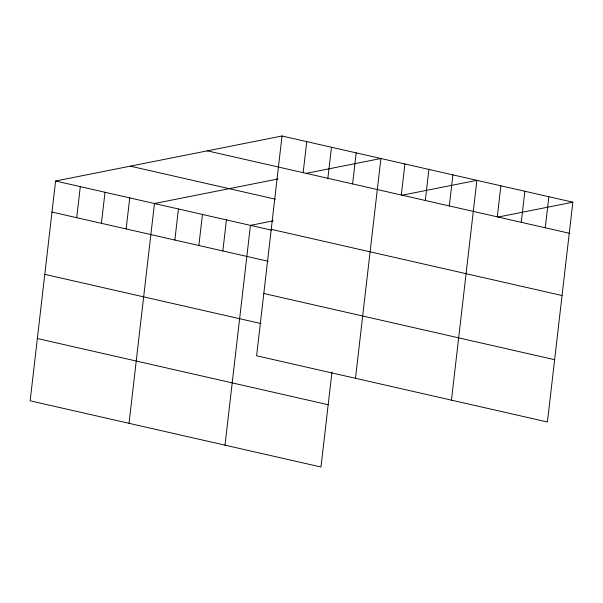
<?xml version="1.0" encoding="UTF-8"?>
<svg xmlns="http://www.w3.org/2000/svg" width="603" height="603" viewBox="0 0 603 603"><rect width="100%" height="100%" fill="white"/><g stroke="black" fill="none" stroke-linecap="round" stroke-linejoin="round"><path stroke-width="0.9" d="M282.031 135.992L256.599 355.785L547.418 421.987L572.85 202.186L282.031 135.992L55.582 181.013L30.15 400.814L320.969 467.008L331.944 372.172M76.709 217.691L80.305 186.644M101.425 223.321L105.02 192.267M126.148 228.944L129.743 197.897M129.027 423.321L154.458 203.528L278.104 178.94M174.862 240.032L178.45 208.985M198.854 245.496L202.442 214.449M222.846 250.961L226.434 219.907M225.002 445.165L250.433 225.371L273.287 220.826M303.158 172.662L306.754 141.615M327.881 178.292L331.469 147.245M352.597 183.915L356.192 152.868M355.476 378.292L380.908 158.499L306.181 173.355M401.312 195.01L404.899 163.956M425.303 200.467L428.891 169.42M449.295 205.932L452.891 174.878M451.451 400.136L476.883 180.342L402.148 195.199M497.279 216.854L500.874 185.807M521.271 222.311L524.866 191.264M545.263 227.776L548.858 196.729M498.123 217.05L572.85 202.186M207.304 150.848L569.255 233.24M130.308 166.157L275.398 199.186M271.229 229.321L562.049 295.523M55.582 181.013L271.757 230.225M51.986 212.068L268.162 261.272M263.805 293.495L554.624 359.697M44.78 274.35L260.956 323.562M37.356 338.524L328.175 404.726"/></g></svg>
